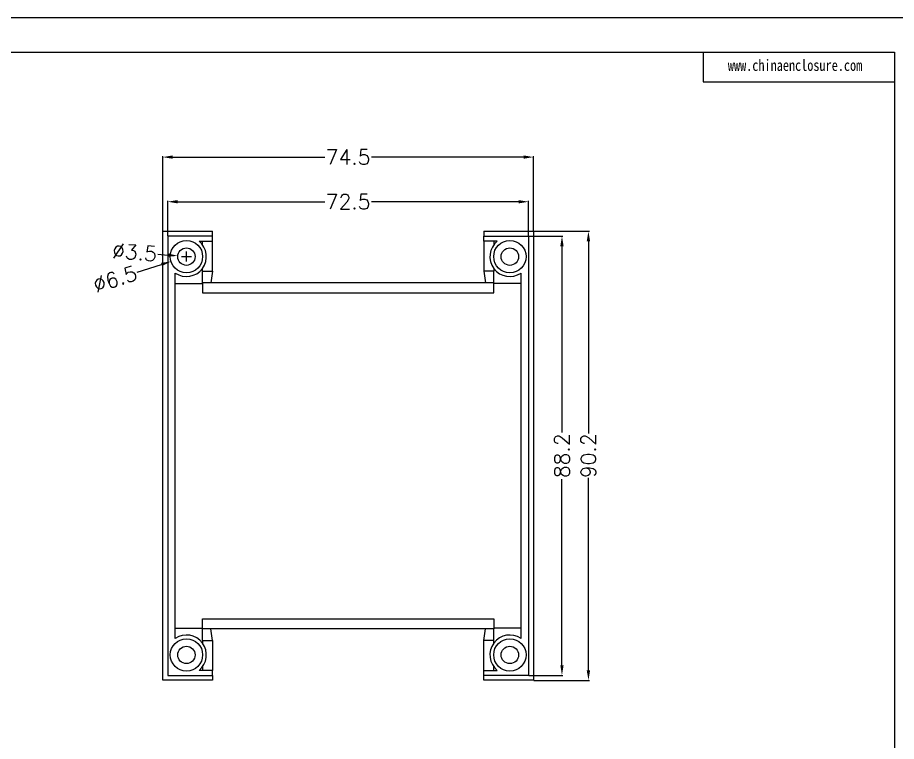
# Model space of a CAD drawing. Header units: inches. Extents: x 918 to 1969, y 1101 to 1392.
# Drawn here: x 1589.2 to 1765.8, y 1246.4 to 1391.8 of the extents above; entities that cross this region are included whole.
import ezdxf

# ---------------------------------------------------------------- set-up
doc = ezdxf.new("R2010")
doc.units = ezdxf.units.IN
doc.layers.add('文字', color=81, linetype='Continuous')
doc.styles.get("Standard").update_dxf_attribs({"font": 'txt', "bigfont": 'gbcbig.shx'})
doc.styles.add('宋体', font='', dxfattribs={"width": 0.8, "height": 3.5})
doc.styles.get('宋体').set_extended_font_data('SimSun')
doc.dimstyles.new('3', dxfattribs={"dimtxt": 3, "dimasz": 2, "dimexe": 0.18, "dimexo": 0.0625, "dimgap": 0.2, "dimtad": 0, "dimzin": 12, "dimdsep": 46, "dimtxsty": 'Standard', "dimcen": 1, "dimclrd": 3, "dimclre": 3, "dimadec": 0, "dimazin": 0, "dimtfac": 1, "dimtofl": 0, "dimtmove": 0, "dimatfit": 3, "dimfxl": 0, "dimtolj": 1, "dimtzin": 0, "dimarcsym": 0})

# ---------------------------------------------------------------- blocks, each defined once
blk = doc.blocks.new('*D197')
at = {"color": 3, "lineweight": -2, "transparency": 16777216}
for p, q in [((1619.39, 1347.93), (1619.39, 1354.97)), ((1621.39, 1354.79), (1650.94, 1354.79)), ((1689.89, 1354.79), (1660.34, 1354.79)), ((1691.89, 1347.93), (1691.89, 1354.97))]:
    blk.add_line(p, q, dxfattribs=at)
at = {"color": 3, "transparency": 16777216}
for points in [[(1621.39, 1355.12), (1621.39, 1354.45), (1619.39, 1354.79)], [(1689.89, 1355.12), (1689.89, 1354.45), (1691.89, 1354.79)]]:
    blk.add_solid(points, dxfattribs=at)
at = {"layer": 'Defpoints', "color": 0, "transparency": 16777216}
for p in [(1691.89, 1354.79), (1619.39, 1347.86), (1691.89, 1347.86)]:
    blk.add_point(p, dxfattribs=at)
at = {"color": 0, "transparency": 16777216, "insert": (1655.64, 1354.79), "char_height": 3, "attachment_point": 5}
blk.add_mtext('\\A1;72.5', dxfattribs=at)
blk = doc.blocks.new('*D198')
at = {"color": 3, "lineweight": -2, "transparency": 16777216}
for p, q in [((1618.39, 1348.93), (1618.39, 1363.93)), ((1620.39, 1363.75), (1650.94, 1363.75)), ((1690.89, 1363.75), (1660.34, 1363.75)), ((1692.89, 1348.93), (1692.89, 1363.93))]:
    blk.add_line(p, q, dxfattribs=at)
at = {"color": 3, "transparency": 16777216}
for points in [[(1620.39, 1364.09), (1620.39, 1363.42), (1618.39, 1363.75)], [(1690.89, 1364.09), (1690.89, 1363.42), (1692.89, 1363.75)]]:
    blk.add_solid(points, dxfattribs=at)
at = {"layer": 'Defpoints', "color": 0, "transparency": 16777216}
for p in [(1618.39, 1363.75), (1618.39, 1348.86), (1692.89, 1348.86)]:
    blk.add_point(p, dxfattribs=at)
at = {"color": 0, "transparency": 16777216, "insert": (1655.64, 1363.75), "char_height": 3, "attachment_point": 5}
blk.add_mtext('\\A1;74.5', dxfattribs=at)
blk = doc.blocks.new('*D199')
at = {"color": 3, "lineweight": -2, "transparency": 16777216}
for p, q in [((1692.96, 1348.86), (1704.12, 1348.86)), ((1703.94, 1346.86), (1703.94, 1308.21)), ((1703.94, 1260.66), (1703.94, 1299.31)), ((1692.96, 1258.66), (1704.12, 1258.66))]:
    blk.add_line(p, q, dxfattribs=at)
at = {"color": 3, "transparency": 16777216}
for points in [[(1703.6, 1346.86), (1704.27, 1346.86), (1703.94, 1348.86)], [(1703.6, 1260.66), (1704.27, 1260.66), (1703.94, 1258.66)]]:
    blk.add_solid(points, dxfattribs=at)
at = {"layer": 'Defpoints', "color": 0, "transparency": 16777216}
for p in [(1692.89, 1348.86), (1692.89, 1258.66), (1703.94, 1258.66)]:
    blk.add_point(p, dxfattribs=at)
at = {"color": 0, "transparency": 16777216, "insert": (1703.94, 1303.76), "char_height": 3, "attachment_point": 5, "rotation": 90}
blk.add_mtext('\\A1;90.2', dxfattribs=at)
blk = doc.blocks.new('*D200')
at = {"color": 3, "lineweight": -2, "transparency": 16777216}
for p, q in [((1691.96, 1347.86), (1698.8, 1347.86)), ((1698.62, 1345.86), (1698.62, 1308.46)), ((1698.62, 1261.66), (1698.62, 1299.06)), ((1691.96, 1259.66), (1698.8, 1259.66))]:
    blk.add_line(p, q, dxfattribs=at)
at = {"color": 3, "transparency": 16777216}
for points in [[(1698.29, 1345.86), (1698.95, 1345.86), (1698.62, 1347.86)], [(1698.29, 1261.66), (1698.95, 1261.66), (1698.62, 1259.66)]]:
    blk.add_solid(points, dxfattribs=at)
at = {"layer": 'Defpoints', "color": 0, "transparency": 16777216}
for p in [(1691.89, 1347.86), (1698.62, 1347.86), (1691.89, 1259.66)]:
    blk.add_point(p, dxfattribs=at)
at = {"color": 0, "transparency": 16777216, "insert": (1698.62, 1303.76), "char_height": 3, "attachment_point": 5, "rotation": 90}
blk.add_mtext('\\A1;88.2', dxfattribs=at)
blk = doc.blocks.new('*D201')
at = {"color": 3, "lineweight": -2, "transparency": 16777216}
for p, q in [((1617.41, 1344.24), (1619.41, 1344.07)), ((1623.14, 1342.76), (1623.14, 1344.76)), ((1622.14, 1343.76), (1624.14, 1343.76))]:
    blk.add_line(p, q, dxfattribs=at)
at = {"color": 3, "transparency": 16777216}
blk.add_solid([(1619.44, 1344.41), (1619.38, 1343.74), (1621.4, 1343.91)], dxfattribs=at)
at = {"layer": 'Defpoints', "color": 0, "transparency": 16777216}
for p in [(1621.4, 1343.91), (1624.89, 1343.62)]:
    blk.add_point(p, dxfattribs=at)
at = {"color": 0, "transparency": 16777216, "insert": (1612.73, 1344.63), "char_height": 3, "attachment_point": 5, "rotation": 355.2382}
blk.add_mtext('\\A1;∅3.5', dxfattribs=at)
blk = doc.blocks.new('*D202')
at = {"color": 3, "lineweight": -2, "transparency": 16777216}
for p, q in [((1623.14, 1342.76), (1623.14, 1344.76)), ((1622.14, 1343.76), (1624.14, 1343.76)), ((1613.27, 1340.66), (1618.14, 1342.19))]:
    blk.add_line(p, q, dxfattribs=at)
at = {"color": 3, "transparency": 16777216}
blk.add_solid([(1618.04, 1342.51), (1618.24, 1341.87), (1620.04, 1342.79)], dxfattribs=at)
at = {"layer": 'Defpoints', "color": 0, "transparency": 16777216}
for p in [(1626.24, 1344.74), (1620.04, 1342.79)]:
    blk.add_point(p, dxfattribs=at)
at = {"color": 0, "transparency": 16777216, "insert": (1608.79, 1339.25), "char_height": 3, "attachment_point": 5, "rotation": 17.4604}
blk.add_mtext('\\A1;∅6.5', dxfattribs=at)

msp = doc.modelspace()

# ---------------------------------------------------------------- linework, layer by layer
for p, q in [((1361.166, 1391.774), (1772.388, 1391.774)), ((1371.807, 1384.851), (1765.465, 1384.851)), ((1727.004, 1384.851), (1727.004, 1378.841)), ((1765.465, 1384.851), (1765.465, 1107.934)), ((1727.004, 1378.841), (1765.465, 1378.841))]:
    msp.add_line(p, q)
at = {"color": 7, "linetype": 'Continuous', "lineweight": 15}
for p, q in [((1618.394, 1348.863), (1628.355, 1348.863)), ((1618.394, 1258.663), (1618.394, 1348.863)), ((1628.394, 1347.863), (1619.394, 1347.863)), ((1619.394, 1347.863), (1619.394, 1259.663)), ((1628.355, 1347.863), (1628.355, 1348.863)), ((1628.394, 1346.863), (1628.394, 1347.863)), ((1682.894, 1347.863), (1691.894, 1347.863)), ((1682.894, 1346.863), (1682.894, 1347.863)), ((1682.934, 1348.863), (1692.894, 1348.863)), ((1682.934, 1348.863), (1682.934, 1347.863)), ((1691.894, 1347.863), (1691.894, 1259.663)), ((1692.894, 1348.863), (1692.894, 1258.663)), ((1625.672, 1346.863), (1628.394, 1346.863)), ((1626.394, 1346.095), (1626.394, 1346.863)), ((1628.355, 1340.863), (1628.355, 1346.863)), ((1685.617, 1346.863), (1682.894, 1346.863)), ((1682.934, 1346.863), (1682.934, 1340.863)), ((1684.894, 1346.863), (1684.894, 1346.095)), ((1626.394, 1340.863), (1626.394, 1341.431)), ((1626.394, 1340.863), (1628.355, 1340.863)), ((1626.394, 1338.513), (1626.394, 1340.863)), ((1628.355, 1340.863), (1628.041, 1338.513)), ((1684.894, 1340.863), (1682.934, 1340.863)), ((1682.934, 1340.863), (1683.248, 1338.513)), ((1684.894, 1341.431), (1684.894, 1340.863)), ((1684.894, 1338.513), (1684.894, 1340.863)), ((1620.894, 1267.07), (1620.894, 1340.456)), ((1690.394, 1267.07), (1690.394, 1340.456)), ((1620.894, 1338.398), (1626.394, 1338.398)), ((1628.041, 1338.513), (1626.394, 1338.513)), ((1626.394, 1338.513), (1626.394, 1336.513)), ((1683.248, 1338.513), (1628.041, 1338.513)), ((1684.894, 1338.513), (1683.248, 1338.513)), ((1684.894, 1336.513), (1684.894, 1338.513)), ((1690.394, 1338.398), (1684.894, 1338.398)), ((1626.394, 1336.513), (1684.894, 1336.513)), ((1626.394, 1271.013), (1684.894, 1271.013)), ((1626.394, 1269.013), (1626.394, 1271.013)), ((1684.894, 1271.013), (1684.894, 1269.013)), ((1620.894, 1269.128), (1626.394, 1269.128)), ((1628.041, 1269.013), (1626.394, 1269.013)), ((1626.394, 1266.663), (1626.394, 1269.013)), ((1628.355, 1266.663), (1628.041, 1269.013)), ((1683.248, 1269.013), (1628.041, 1269.013)), ((1682.934, 1266.663), (1683.248, 1269.013)), ((1684.894, 1269.013), (1683.248, 1269.013)), ((1690.394, 1269.128), (1684.894, 1269.128)), ((1684.894, 1266.663), (1684.894, 1269.013)), ((1626.394, 1266.663), (1626.394, 1266.095)), ((1626.394, 1266.663), (1628.355, 1266.663)), ((1628.355, 1266.663), (1628.355, 1260.663)), ((1684.894, 1266.663), (1682.934, 1266.663)), ((1682.934, 1260.663), (1682.934, 1266.663)), ((1684.894, 1266.095), (1684.894, 1266.663)), ((1626.394, 1261.431), (1626.394, 1260.663)), ((1684.894, 1260.663), (1684.894, 1261.431)), ((1619.394, 1259.663), (1628.394, 1259.663)), ((1628.394, 1260.663), (1625.672, 1260.663)), ((1628.355, 1259.663), (1628.355, 1258.663)), ((1628.394, 1259.663), (1628.394, 1260.663)), ((1682.894, 1259.663), (1682.894, 1260.663)), ((1682.894, 1260.663), (1685.617, 1260.663)), ((1691.894, 1259.663), (1682.894, 1259.663)), ((1682.934, 1258.663), (1682.934, 1259.663)), ((1628.355, 1258.663), (1618.394, 1258.663)), ((1692.894, 1258.663), (1682.934, 1258.663))]:
    msp.add_line(p, q, dxfattribs=at)
for centre, radius in [((1623.144, 1343.763), 3.25), ((1688.144, 1343.763), 3.25), ((1623.144, 1343.763), 1.75), ((1688.144, 1343.763), 1.75), ((1623.144, 1263.763), 3.25), ((1688.144, 1263.763), 3.25), ((1623.144, 1263.763), 1.75), ((1688.144, 1263.763), 1.75)]:
    msp.add_circle(centre, radius, dxfattribs=at)
for centre, start, end in [((1623.144, 1343.763), 235.77113, 50.80503), ((1688.144, 1343.763), 129.19497, 304.22887), ((1623.144, 1263.763), 309.19497, 124.22887), ((1688.144, 1263.763), 55.77113, 230.80503)]:
    msp.add_arc(centre, 4, start, end, dxfattribs=at)

# ---------------------------------------------------------------- texts
at = {"layer": '文字', "color": 0, "insert": (1731.959, 1383.329), "char_height": 2.25636, "width": 39.64208, "attachment_point": 1, "style": '宋体'}
msp.add_mtext('www.chinaenclosure.com', dxfattribs=at)

# ---------------------------------------------------------------- dimensions: what is measured, and where the dimension line sits
for base, p1, p2, picture, middle in [((1618.394, 1363.753), (1692.894, 1348.863), (1618.394, 1348.863), '*D198', (1655.644, 1363.753)), ((1691.894, 1354.786), (1619.394, 1347.863), (1691.894, 1347.863), '*D197', (1655.644, 1354.786))]:
    dim = msp.add_linear_dim(base=base, p1=p1, p2=p2, dimstyle='3')
    dim.commit()
    dim.dimension.update_dxf_attribs({"geometry": picture, "text_midpoint": middle})
for base, p1, p2, picture, middle in [((1698.621, 1347.863), (1691.894, 1259.663), (1691.894, 1347.863), '*D200', (1698.621, 1303.763)), ((1703.938, 1258.663), (1692.894, 1348.863), (1692.894, 1258.663), '*D199', (1703.938, 1303.763))]:
    dim = msp.add_linear_dim(base=base, p1=p1, p2=p2, angle=90, dimstyle='3')
    dim.commit()
    dim.dimension.update_dxf_attribs({"geometry": picture, "text_midpoint": middle})
dim = msp.add_diameter_dim_2p(p1=(1624.888, 1343.618), p2=(1621.4, 1343.908), dimstyle='3')
dim.commit()
dim.dimension.update_dxf_attribs({"geometry": '*D201', "text_midpoint": (1612.73, 1344.63)})
dim = msp.add_diameter_dim_2p(p1=(1626.245, 1344.738), p2=(1620.044, 1342.788), dimstyle='3')
dim.commit()
dim.dimension.update_dxf_attribs({"geometry": '*D202', "text_midpoint": (1608.791, 1339.248), "dimtype": 163})

doc.saveas('drawing.dxf')
